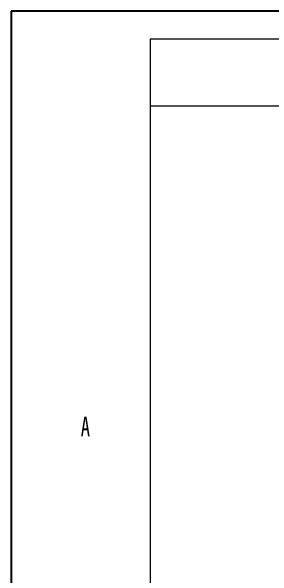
# Model space of a CAD drawing. Header units: millimetres. Extents: x 0 to 420, y 0 to 297.
# Drawn here: x 0 to 47.1, y 195.2 to 297 of the extents above; entities that cross this region are included whole.
import ezdxf

# ---------------------------------------------------------------- set-up
doc = ezdxf.new("R2010")
doc.units = ezdxf.units.MM
for name, color, linetype in [('10', 7, 'Continuous'), ('5', 7, 'Continuous'), ('9', 7, 'Continuous')]:
    doc.layers.add(name, color=color, linetype=linetype)
doc.styles.add('SLDTEXTSTYLE0', font='TXT', dxfattribs={"width": 0.7})

msp = doc.modelspace()

# ---------------------------------------------------------------- linework, layer by layer
at = {"layer": '5', "color": 7, "lineweight": 15}
for p, q in [((415, 292), (25, 292)), ((25, 292), (25, 5)), ((25, 280), (85, 280))]:
    msp.add_line(p, q, dxfattribs=at)
at = {"layer": '9', "color": 7}
for p, q in [((420, 297), (0, 297)), ((0, 297), (0, 0))]:
    msp.add_line(p, q, dxfattribs=at)

# ---------------------------------------------------------------- texts
at = {"layer": '10', "color": 7, "insert": (13.3373, 224.0117), "char_height": 3.5, "attachment_point": 2, "style": 'SLDTEXTSTYLE0'}
msp.add_mtext('A', dxfattribs=at)

doc.saveas('drawing.dxf')
